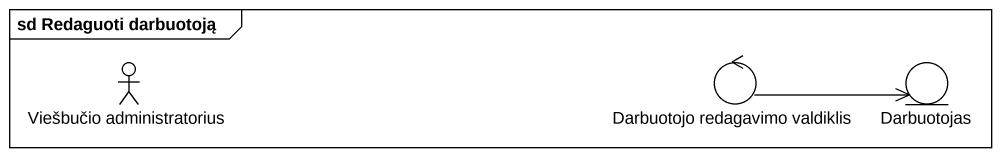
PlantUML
@startuml
mainframe sd Redaguoti darbuotoją
actor "Viešbučio administratorius" as Viešbučio_administratorius
control "Darbuotojo redagavimo valdiklis" as Darbuotojo_redagavimo
entity Darbuotojas
Darbuotojo_redagavimo -right-> Darbuotojas
@enduml
